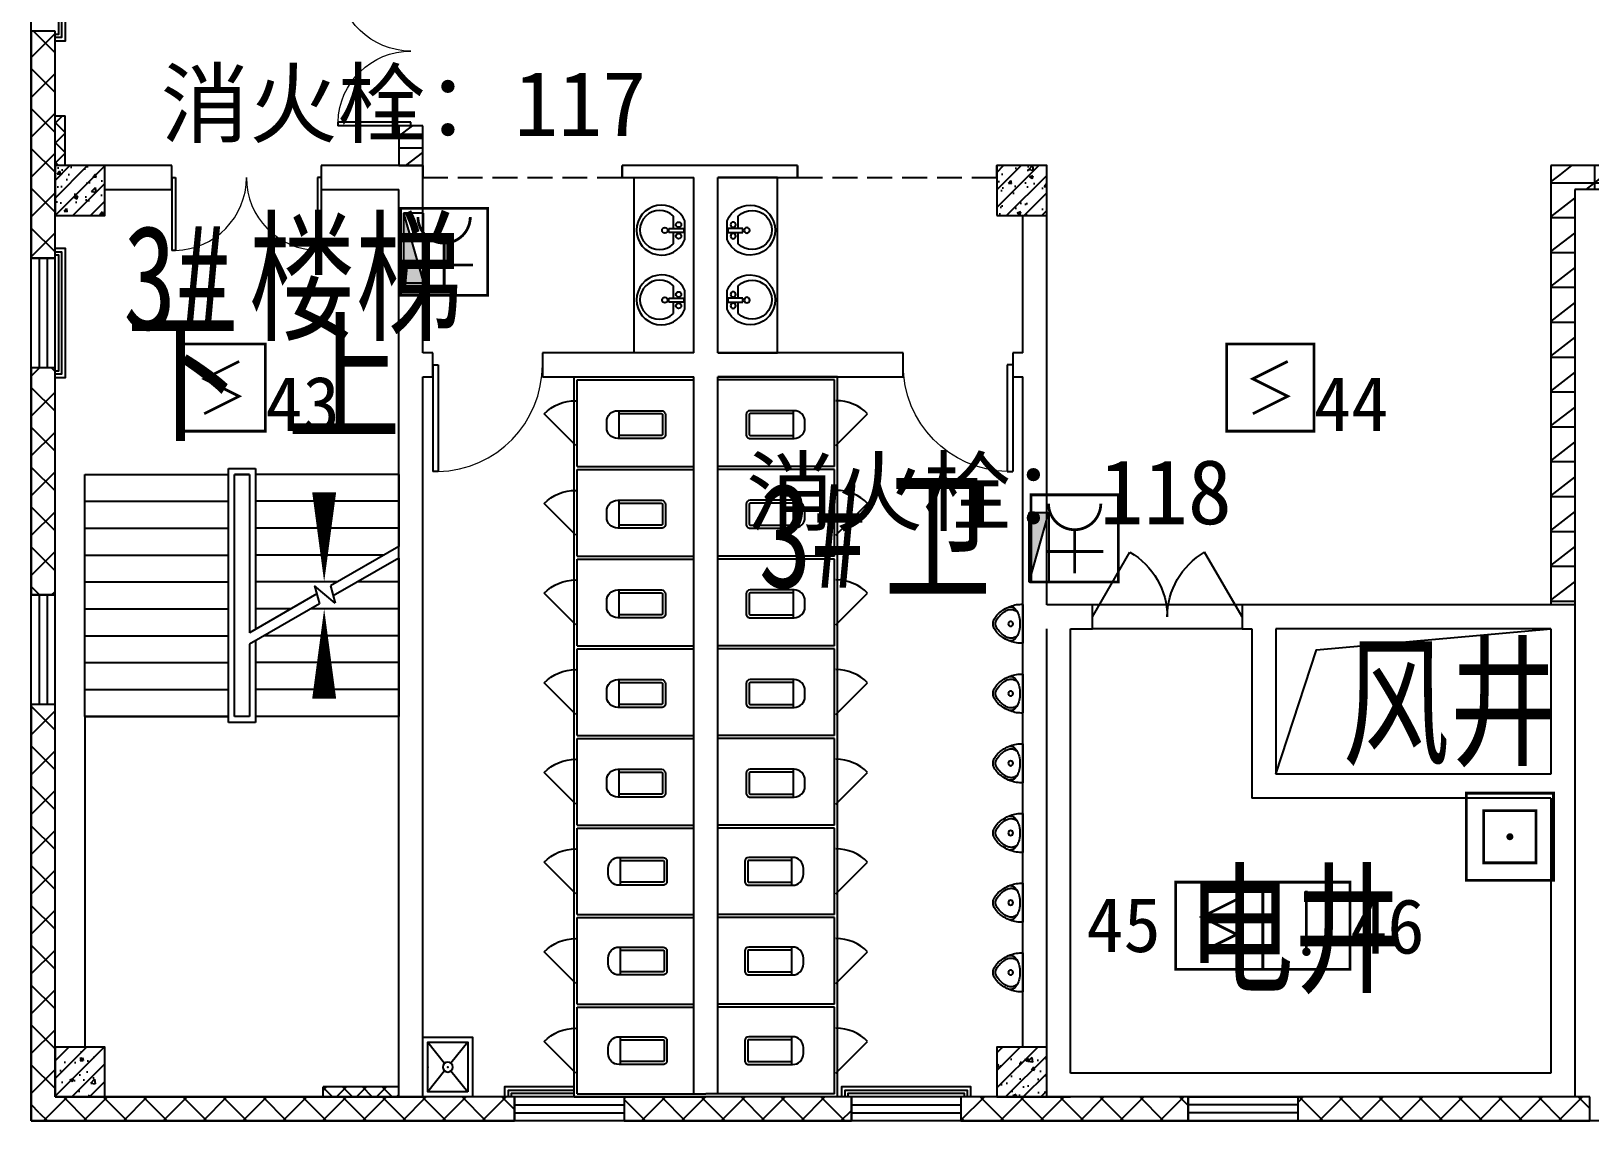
# Model space of a CAD drawing. Header units: millimetres. Extents: x -633009578 to 5705885, y -633235091 to 2571734.
# Drawn here: x 3282180 to 3297820, y 1855760 to 1866700 of the extents above; entities that cross this region are included whole.
import ezdxf

# ---------------------------------------------------------------- set-up
doc = ezdxf.new("R2010")
doc.units = ezdxf.units.MM
doc.header["$LTSCALE"] = 1000
doc.header["$MEASUREMENT"] = 0
doc.linetypes.add('DASH', pattern=[0.35, 0.25, -0.1])
doc.layers.get('0').update_dxf_attribs({"color": 9})
for name, color, linetype in [('000000000000电气', 7, 'Continuous'), ('3T_WOOD', 21, 'Continuous'), ('A-COLUM(柱)', 255, 'Continuous'), ('A-DOOR(门）', 4, 'Continuous'), ('A-F-AREA(计算)', 5, 'Continuous'), ('A-FLOR(看线)', 8, 'Continuous'), ('A-HATH(填充)', 8, 'Continuous'), ('A-LM-RAIL(栏杆)', 167, 'Continuous'), ('A-LVTY(厨卫)', 8, 'Continuous'), ('A-OTHER(其它)', 192, 'Continuous'), ('A-STAR(楼梯)', 51, 'Continuous'), ('A-TEXT(房间)', 243, 'Continuous'), ('A-WALL(墙)', 255, 'Continuous'), ('A-WINDOW（窗）', 4, 'Continuous'), ('DIM_SYMB', 3, 'Continuous'), ('EQUIP_消火栓', 7, 'Continuous'), ('PUB_TEXT', 7, 'Continuous'), ('WALL', 9, 'Continuous'), ('设备-消防', 3, 'Continuous')]:
    doc.layers.add(name, color=color, linetype=linetype)
doc.styles.add('_TCH', font='simhei.ttf', dxfattribs={"width": 0.75, "bigfont": 'hztxt.shx'})
doc.styles.add('_TCH_DIM', font='simhei.ttf', dxfattribs={"width": 0.8, "bigfont": 'hztxt.shx'})
doc.styles.add('IDQSTYLE', font='simhei.ttf', dxfattribs={"width": 0.707, "bigfont": 'hztxt.shx'})
doc.styles.add('宋体', font='simhei.ttf')
pattern_1 = [(0, (849921.4751960391, 677977.5160347573), (0, 350), []), (37.875, (850321.4751960391, 677977.5160347573), (-169.61527734408, 218.0766567528281), []), (90, (850321.4751960391, 677977.5160347573), (-450, 2.755455298081545e-14), [])]
pattern_2 = [(45, (850121.4751960391, 677977.5160347573), (-200.0002033111466, 200.0002033111467), []), (135, (850121.4751960391, 677977.5160347573), (-200.0002033111467, -200.0002033111466), [])]
pattern_3 = [(45, (850021.4751960391, 677977.5160347573), (-100.0001016555733, 100.0001016555733), []), (135, (850021.4751960391, 677977.5160347573), (-100.0001016555733, -100.0001016555733), [])]

# ---------------------------------------------------------------- blocks, each defined once
blk = doc.blocks.new('HC001224')
at = {"color": 0, "linetype": 'Continuous', "const_width": 0.2}
blk.add_lwpolyline([(-3.125, 3.125), (3.125, 3.125), (3.125, -3.125), (-3.125, -3.125)], close=True, dxfattribs=at)
blk.add_lwpolyline([(1.25, 1.875), (-1.25, 0.625), (1.25, -0.625), (-1.25, -1.875)], dxfattribs=at)
at = {"color": 0, "style": 'IDQSTYLE', "width": 0.7}
blk.add_attdef('PSFHATT', (5.125, -3.125), '', height=2.5, dxfattribs=at)
blk = doc.blocks.new('HC001552')
at = {"color": 0, "linetype": 'Continuous', "const_width": 0.2}
blk.add_lwpolyline([(-3.125, 3.125), (3.125, 3.125), (3.125, -3.125), (-3.125, -3.125)], close=True, dxfattribs=at)
blk.add_lwpolyline([(-1.875, 2.5, 0.1989123673796508), (-1.325825214724788, 1.174174785275256, 0.1989123673796632), (-1.010554351787499e-15, 0.625, 0.1989123673796561), (1.325825214724758, 1.174174785275198, 0.1989123673796527), (1.875, 2.5)], format="xyb", dxfattribs=at)
for points in [[(-1.4210854715202e-14, 0.625), (0, -2.5)], [(-2.062500000000007, -0.9375000000000071), (2.062499999999993, -0.9374999999999931)]]:
    blk.add_lwpolyline(points, dxfattribs=at)
at = {"color": 0, "style": 'IDQSTYLE', "width": 0.7}
blk.add_attdef('PSFHATT', (5.125, -3.125), '', height=2.5, dxfattribs=at)
blk = doc.blocks.new('HC001269')
at = {"color": 0, "linetype": 'Continuous', "const_width": 0.2}
for points in [[(-3.125, -3.125), (-3.125, 3.125), (3.125, 3.125), (3.125, -3.125), (-3.125, -3.125)], [(-1.875, -1.875), (-1.875, 1.875), (1.875, 1.875), (1.875, -1.875), (-1.875, -1.875)]]:
    blk.add_lwpolyline(points, dxfattribs=at)
at = {"color": 0, "linetype": 'Continuous', "const_width": 0.25}
blk.add_lwpolyline([(-0.125, 0, 1), (0.125, 0, 1)], format="xyb", close=True, dxfattribs=at)
at = {"color": 0, "style": 'IDQSTYLE', "width": 0.7}
blk.add_attdef('PSFHATT', (5.125, -3.125), '', height=2.5, dxfattribs=at)
blk = doc.blocks.new('HC001223')
at = {"color": 0, "linetype": 'Continuous', "const_width": 0.2}
blk.add_lwpolyline([(-3.125, 3.125), (3.125, 3.125), (3.125, -3.125), (-3.125, -3.125)], close=True, dxfattribs=at)
blk.add_lwpolyline([(0, 2.5), (0, -1.875)], dxfattribs=at)
at = {"color": 0, "linetype": 'Continuous', "const_width": 0.3}
blk.add_lwpolyline([(-0.15, -1.875, 1), (0.15, -1.875, 1)], format="xyb", close=True, dxfattribs=at)
at = {"color": 0, "style": 'IDQSTYLE', "width": 0.7}
blk.add_attdef('PSFHATT', (5.125, -3.125), '', height=2.5, dxfattribs=at)
blk = doc.blocks.new('$TwtSys$00000434')
for p, q in [((-0.5, 0.5), (-0.5, -0.5)), ((-0.5, -0.5), (0.5, 0.5)), ((0.5, 0.5), (-0.5, 0.5)), ((0.5, -0.5), (0.5, 0.5)), ((-0.5, -0.5), (0.5, -0.5))]:
    blk.add_line(p, q)
blk.add_solid([(0.5, -0.5), (0.5, 0.5), (-0.5, -0.5)])
blk = doc.blocks.new('G$CD148DACB')
at = {"layer": 'EQUIP_消火栓', "xscale": 700, "zscale": 700}
for p, yscale, rotation in [((-129703.1734291166, 8021.830479818862), 200, 269.9999949910436), ((-123427.3084858381, 5016.774766296614), -200, 90.00000665468812)]:
    blk.add_blockref('$TwtSys$00000434', p, dxfattribs=dict(at, yscale=yscale, rotation=rotation))
blk = doc.blocks.new('_LV6')
for p, q in [((99.78343880523971, -300), (-99.78343880523971, -300)), ((-139.7834388052397, -340), (-139.7834388052361, -779.6564289797607)), ((-109.7834388052433, -340), (-109.7834388052397, -769.6564289797607)), ((99.78343880524335, -330), (-99.78343880524335, -330)), ((109.7834388052433, -769.6564289797607), (109.7834388052433, -340)), ((139.7834388052433, -779.6564289797607), (139.7834388052397, -340)), ((139.7834388052433, -769.6564289797607), (-139.7834388052397, -769.6564289797607)), ((-29.78343880523607, -889.6564289797607), (29.78343880524335, -889.6564289797607))]:
    blk.add_line(p, q)
for centre, radius, start, end in [((-99.78343880523971, -340), 40, 90, 180.0000000000002), ((99.78343880523971, -340), 40, 2.398081733190338e-13, 90), ((-99.78343880524335, -340), 10, 90, 180.0000000000002), ((99.78343880524335, -340), 10, 0, 90), ((-29.78343880523607, -779.6564289797607), 110, 180, 270), ((29.78343880524335, -779.6564289797607), 110, 270, 0)]:
    blk.add_arc(centre, radius, start, end)
blk = doc.blocks.new('$plan$00000387')
for points in [[(-195.1053413768082, -0.0007896247711869364), (195.1053413768082, 0.0007896247707321891, -0.056281), (192.2349483853259, -62.07158893748328, -0.051243), (175.2703486377404, -125.5748806645047, -0.047086), (143.6831082538288, -189.724628874892, -0.038643), (109.2489721777902, -237.0609902997553, -0.050944), (77.11679163034205, -267.7759659795192, -0.073316), (36.52038586093977, -290.7338367186967, -0.092337), (0.001018339326947171, -297.5362265440604, -0.092337), (-36.51803354920821, -290.7341323159712, -0.073316), (-77.11462417741222, -267.776590178973, -0.050944), (-109.2474259731857, -237.0618745823472, -0.038643), (-143.6819452275654, -189.7257908973352, -0.047086), (-175.269704824098, -125.5762993672297, -0.051243), (-192.2348186147988, -62.07314493917374, -0.056281)], [(0.0004063761161887669, -146.3291454144546, 0.999985), (0.0002089799604618747, -97.55313528460101, 0.999985)]]:
    blk.add_lwpolyline(points, format="xyb", close=True)
for points in [[(-169.3906686580854, -140.1226315288268, -0.078162), (-170.9980199055512, -114.6377667698976, -0.158684), (-159.1263041735847, -87.15485956814655, -0.087457), (-117.404978437914, -53.84085994681891, -0.073385), (-70.49119853318143, -36.56470876068397, -0.051629), (0.0003042701246158686, -29.26612660759247), (0.0003042701246158686, -29.26612660759247, -0.051629), (70.49149449189827, -36.56413818386, -0.073385), (117.4050415866323, -53.83990962471171, -0.087457), (159.1270096202247, -87.15357250312127, -0.158684), (170.9989478331345, -114.6363836417117, -0.078162), (169.3918028553499, -140.1212604160505)], [(117.0630501052547, -53.65384373908455, -0.099174), (138.5356947175851, -84.86577428893679, -0.110283), (144.8304822659725, -118.461657304113, -0.092873), (136.0170142026468, -157.9354627454745, -0.05733), (119.0399966660161, -187.626263302564, -0.037877), (85.37168024390257, -226.8225566132141, -0.072182), (35.33205354717484, -264.1794573646985, -0.124936), (0.001291311165005027, -273.1480356215775), (0.001291311165005027, -273.1480356215775, -0.124936), (-35.32991617790412, -264.1797433356796, -0.072182), (-85.36984427394054, -226.8232476352587, -0.037877), (-119.0384779452529, -187.6272268447183, -0.05733), (-136.0157358103124, -157.9365637070459, -0.092873), (-144.8298950764129, -118.4628296054302, -0.110283), (-138.5353804395845, -84.8668946738876, -0.099174), (-117.0629874684723, -53.65479130090807)]]:
    blk.add_lwpolyline(points, format="xyb")
blk = doc.blocks.new('$lvtry$00000191')
at = {"color": 0}
for p, q in [((-250, -50, 1e-08), (-39.04344047215272, -218.7652476222793, 1e-08)), ((39.04344047215272, -218.7652476222793, 1e-08), (250, -50, 1e-08)), ((-250, -450, 1e-08), (-39.04344047215272, -281.2347523777207, 1e-08)), ((39.04344047215272, -281.2347523777244, 1e-08), (250, -450, 1e-08))]:
    blk.add_line(p, q, dxfattribs=at)
at = {"color": 0, "elevation": 1e-08}
for points in [[(300, -500), (300, 0), (-300, 0), (-300, -500)], [(250, -450), (250, -50), (-250, -50), (-250, -450)]]:
    blk.add_lwpolyline(points, close=True, dxfattribs=at)
at = {"color": 0}
blk.add_circle((0, -250, 1e-08), 50, dxfattribs=at)
for p in [(0, -50, 1e-08), (0, -250, 1e-08)]:
    blk.add_point(p, dxfattribs=at)
blk = doc.blocks.new('$plan$00001628')
for p, q in [((-20.3236661099927, -1.818989403545856e-12), (20.3236661099927, 0)), ((20.3236661099927, 0), (20.3236661099927, -150.0481350782702)), ((-23.39245275389476, -103.9428290335418), (-143.6423603250569, -103.9428290335418)), ((-20.3236661099927, -150.0481350782702), (-20.3236661099927, -1.818989403545856e-12)), ((20.3236661099927, -150.0481350782702), (-20.3236661099927, -150.0481350782702)), ((136.0209855338053, -103.9428290335418), (23.52693074955823, -103.9428290335418))]:
    blk.add_line(p, q)
blk.add_lwpolyline([(-96.62842091566199, 9.318928566552131, 5.110403953654916), (92.21216199610717, 9.318928566550312)], format="xyb", close=True)
for centre, radius in [((-57.16031093435413, -51.98476159802703), 26.67481176936781), ((57.16031093435413, -51.98476159802703), 26.67481176936781), ((0, -190.1098522697775), 27.77136210564822)]:
    blk.add_circle(centre, radius)
blk.add_arc((-3.810687395625791, -242.5466148261803), 196.885515440561, 135.2526700260475, 44.74732997395247)
blk = doc.blocks.new('$DorLib2D$00000002')
for p, q in [((-0.5, -5.684341886080802e-17), (-0.5000000000000007, 0.4875)), ((-0.4750000000000007, 0.4875), (-0.5000000000000007, 0.4875)), ((-0.475, -2.842170943040401e-17), (-0.4750000000000007, 0.4875)), ((0.475, -2.842170943040401e-17), (0.4750000000000007, 0.4875)), ((0.4750000000000007, 0.4875), (0.5000000000000007, 0.4875)), ((0.5, -5.684341886080802e-17), (0.5000000000000007, 0.4875)), ((-0.5, -5.684341886080802e-17), (-0.475, -2.842170943040401e-17)), ((0.5, -5.684341886080802e-17), (0.475, -2.842170943040401e-17))]:
    blk.add_line(p, q)
at = {"lineweight": 13}
for centre, start, end in [((-0.4875, -4.263256414560601e-17), 0, 88.53071641864632), ((0.4875, -4.263256414560601e-17), 91.4692835813537, 180)]:
    blk.add_arc(centre, 0.4875, start, end, dxfattribs=at)
blk = doc.blocks.new('$TCHSYS$WIN2D')
for p, q in [((-0.5, 0.5), (0.5, 0.5)), ((-0.5, 0.5), (-0.4999999999999999, -0.5)), ((0.5, 0.5), (0.4999999999999998, -0.5)), ((0.5, 0.1666666666666666), (-0.5, 0.1666666666666666)), ((0.5, -0.1666666666666667), (-0.5, -0.1666666666666667)), ((-0.4999999999999999, -0.5), (0.5, -0.5))]:
    blk.add_line(p, q)
blk = doc.blocks.new('$DorLib2D$00000114')
at = {"color": 0}
blk.add_line((0.4999999999999964, 3.552713678800501e-15), (-0.2071067811864751, 0.7071067811864857), dxfattribs=at)
blk.add_arc((0.5000000000013856, -1.154631945610163e-12), 1.000000000001696, 135, 180, dxfattribs=at)
blk = doc.blocks.new('$DorLib2D$00000001')
for p, q in [((0.45, 0.9750000000000001), (0.5000000000000002, 0.9750000000000001)), ((0.45, 0), (0.45, 0.9750000000000001)), ((0.5, 0), (0.5, 0.9750000000000001)), ((0.5, 0), (0.45, 0))]:
    blk.add_line(p, q)
at = {"lineweight": 13}
blk.add_arc((0.475, 0), 0.975, 91.4692835813538, 180, dxfattribs=at)
blk = doc.blocks.new('$DorLib2D$00000231')
at = {"color": 0}
for p, q in [((-0.4999999999999947, 7.105427357601002e-15), (-0.2500000000000284, 0.4330127018921708)), ((0.5000000000000053, 7.105427357601002e-15), (0.250000000000032, 0.4330127018921708))]:
    blk.add_line(p, q, dxfattribs=at)
for centre, radius, start, end in [((-0.4999999999996803, 3.055333763768431e-13), 0.499999999999681, 0, 59.99999999996344), ((0.5000000000000426, -2.486899575160351e-14), 0.4999999999999835, 120.0000000000366, 180)]:
    blk.add_arc(centre, radius, start, end, dxfattribs=at)
blk = doc.blocks.new('_FZH')
h = blk.add_hatch()
h.set_pattern_fill('钢筋混凝土', color=256, scale=0.1, style=0)
h.set_pattern_definition([(45, (0, 0), (-0.1767766952966369, 0.1767766952966369), []), (50, (0, 0), (0.7172601826007535, -0.06275213498259512), [0.07500000000000001, -0.8250000000000001]), (355, (0, 0), (-0.138751333613, 0.7521921337000119), [0.06, -0.66]), (100.4514, (0.05977168000000001, -0.00522934), (0.5785093817140216, 0.6894395420609536), [0.06374019, -0.701142112]), (46.1842, (0, 0.2), (1.067241048625645, -0.1655190143290181), [0.1125, -1.2375]), (96.6356, (0.088936745, 0.186206693), (0.9346627055487033, 0.9741178709004418), [0.095610288, -1.051713]), (351.1842, (0, 0.2), (0.9346619451336272, 0.9741186009253247), [0.09000000000000001, -0.9900000000000001]), (21, (0.1, 0.15), (0.5969070521184617, -0.4026188906653388), [0.07500000000000001, -0.8250000000000001]), (326, (0.1, 0.15), (0.2433153319215824, 0.7251500450468529), [0.06, -0.66]), (71.4514, (0.149742233, 0.116448394), (0.84022262858149, 0.3225304967099524), [0.06374019, -0.701142112]), (37.50000000000001, (0, 0), (0.01215985531729062, 0.3328938538313115), [0, -0.652, 0, -0.67, 0, -0.6625000000000001]), (7.499999999999999, (0, 0), (0.2630695374421486, 0.3944117118823603), [0, -0.382, 0, -0.637, 0, -0.2525]), (-32.5, (-0.223, 0), (0.533822436172409, -0.02255487173437976), [0, -0.25, 0, -0.78, 0, -1.035]), (-42.5, (-0.323, 0), (0.5831861693423862, 0.1001049823323177), [0, -0.325, 0, -0.518, 0, -0.735])])
h.paths.add_polyline_path([(-0.5, -0.5), (0.5, -0.5), (0.5, 0.5), (-0.5, 0.5)])
blk.add_lwpolyline([(-0.5, -0.5), (0.5, -0.5), (0.5, 0.5), (-0.5, 0.5)], close=True)

msp = doc.modelspace()

# ---------------------------------------------------------------- hatches: boundary and pattern name
at = {"layer": 'A-HATH(填充)'}
h = msp.add_hatch(dxfattribs=at)
h.set_pattern_fill('多孔材料', color=256, scale=100, style=0)
h.set_pattern_definition(pattern_2)
h.paths.add_polyline_path([(3282179.994031742, 1866699.596923633), (3282179.994031742, 1864419.59692465), (3282419.994031747, 1864419.59692465), (3282419.994031747, 1866699.596923633)])
h = msp.add_hatch(dxfattribs=at)
h.set_pattern_fill('多孔材料', color=256, scale=50, style=0)
h.set_pattern_definition(pattern_3)
h.paths.add_polyline_path([(3282519.994031747, 1865349.59692243), (3282519.994031749, 1865849.596922424), (3282419.994031749, 1865849.596922425), (3282419.994031747, 1865349.59692243)])
h = msp.add_hatch(dxfattribs=at)
h.set_pattern_fill('空心砖', color=256, scale=100, style=0)
h.set_pattern_definition(pattern_1)
h.paths.add_polyline_path([(3286109.994031765, 1865349.596923823), (3286109.994031651, 1865749.596922107), (3285869.994031888, 1865749.596922107), (3285869.994031765, 1865349.596923823)])
h = msp.add_hatch(dxfattribs=at)
h.set_pattern_fill('空心砖', color=256, scale=100, style=0)
h.set_pattern_definition(pattern_1)
h.paths.add_polyline_path([(3301569.994031765, 1865109.596922392), (3301569.994031765, 1865349.596922394), (3297429.994032404, 1865349.596922433), (3297669.994032389, 1865109.596922396)])
h = msp.add_hatch(dxfattribs=at)
h.set_pattern_fill('空心砖', color=256, scale=100, style=0)
h.set_pattern_definition(pattern_1)
h.paths.add_polyline_path([(3297669.994032389, 1865109.596922396), (3297429.994032404, 1865349.596922433), (3297429.994032429, 1860939.596922133), (3297669.994032429, 1860939.596922133)])
h = msp.add_hatch(dxfattribs=at)
h.set_pattern_fill('多孔材料', color=256, scale=100, style=0)
h.set_pattern_definition(pattern_2)
h.paths.add_polyline_path([(3282179.994031742, 1863319.59692465), (3282179.994031741, 1861039.596924141), (3282419.994031747, 1861039.596924141), (3282419.994031747, 1863319.59692465)])
h = msp.add_hatch(dxfattribs=at)
h.set_pattern_fill('多孔材料', color=256, scale=100, style=0)
h.set_pattern_definition(pattern_2)
h.paths.add_polyline_path([(3282419.994031751, 1855999.596922429), (3282419.994031747, 1859939.596924141), (3282179.994031741, 1859939.596924141), (3282179.994031744, 1855759.596922407)])
h = msp.add_hatch(dxfattribs=at)
h.set_pattern_fill('多孔材料', color=256, scale=50, style=0)
h.set_pattern_definition(pattern_3)
h.paths.add_polyline_path([(3285869.994031634, 1856099.596922402), (3285109.994031553, 1856099.596922402), (3285109.994031553, 1855999.596922402), (3285869.994031634, 1855999.596922402)])
h = msp.add_hatch(dxfattribs=at)
h.set_pattern_fill('多孔材料', color=256, scale=100, style=0)
h.set_pattern_definition(pattern_2)
h.paths.add_polyline_path([(3282179.994031744, 1855759.596922407), (3287029.994032506, 1855759.596922414), (3287029.994032506, 1855999.596922435), (3282419.994031751, 1855999.596922429)])
h = msp.add_hatch(dxfattribs=at)
h.set_pattern_fill('多孔材料', color=256, scale=100, style=0)
h.set_pattern_definition(pattern_2)
h.paths.add_polyline_path([(3288129.994032506, 1855759.596922415), (3290409.994031996, 1855759.596922416), (3290409.994031996, 1855999.596922434), (3288129.994032506, 1855999.596922435)])
h = msp.add_hatch(dxfattribs=at)
h.set_pattern_fill('多孔材料', color=256, scale=100, style=0)
h.set_pattern_definition(pattern_2)
h.paths.add_polyline_path([(3291509.994031488, 1855759.596922417), (3293789.994030979, 1855759.596922419), (3293789.994030979, 1855999.596922434), (3291509.994031488, 1855999.596922434)])
h = msp.add_hatch(dxfattribs=at)
h.set_pattern_fill('多孔材料', color=256, scale=100, style=0)
h.set_pattern_definition(pattern_2)
h.paths.add_polyline_path([(3294889.994030979, 1855759.596922419), (3297820.033320327, 1855759.596922422), (3297820.033320327, 1855999.596922433), (3294889.994030979, 1855999.596922433)])

# ---------------------------------------------------------------- linework, layer by layer
at = {"layer": 'A-DOOR(门）'}
for p, q in [((3294329.994028427, 1860939.596922102), (3292829.994028427, 1860939.596922102)), ((3294329.994028427, 1860699.596922102), (3292829.994028427, 1860699.596922102))]:
    msp.add_line(p, q, dxfattribs=at)
at = {"layer": 'A-F-AREA(计算)'}
msp.add_lwpolyline([(3282179.971570265, 1991839.59697076), (3416459.971570265, 1991839.59697076), (3416459.971570265, 1855759.59697076), (3282179.971570265, 1855759.59697076)], close=True, dxfattribs=at)
at = {"layer": 'A-FLOR(看线)'}
for points in [[(3282419.994031749, 1867899.596928556), (3282519.994031749, 1867899.596928556), (3282519.994031749, 1866599.596928518), (3282419.994031767, 1866599.596928518)], [(3282419.994031749, 1864519.596929319), (3282519.994031749, 1864519.596929319), (3282519.994031749, 1863219.596929281), (3282419.994031767, 1863219.596929281)], [(3287629.994032301, 1856099.596922433), (3286929.994036932, 1856099.596922433), (3286929.994036932, 1855999.596922451)], [(3291609.994036231, 1855999.596922433), (3291609.994036231, 1856099.596922433), (3290309.994036193, 1856099.596922433), (3290309.994036193, 1855999.596922451)]]:
    msp.add_lwpolyline(points, dxfattribs=at)
at = {"layer": 'A-LM-RAIL(栏杆)'}
for points in [[(3282419.994031749, 1867864.596928556), (3282484.994031749, 1867864.596928556), (3282484.994031749, 1866634.596928518), (3282419.994031767, 1866634.596928518)], [(3282419.994031749, 1867834.596928556), (3282454.994031749, 1867834.596928556), (3282454.994031749, 1866664.596928518), (3282419.994031767, 1866664.596928518)], [(3282419.994031749, 1864484.596929319), (3282484.994031749, 1864484.596929319), (3282484.994031749, 1863254.596929281), (3282419.994031767, 1863254.596929281)], [(3282419.994031749, 1864454.596929319), (3282454.994031749, 1864454.596929319), (3282454.994031749, 1863284.596929281), (3282419.994031767, 1863284.596929281)], [(3287629.994032301, 1856064.596922433), (3286964.994036932, 1856064.596922433), (3286964.994036932, 1855999.596922451)], [(3287629.994032301, 1856034.596922433), (3286994.994036932, 1856034.596922433), (3286994.994036932, 1855999.596922451)], [(3291574.994036231, 1855999.596922433), (3291574.994036231, 1856064.596922433), (3290344.994036193, 1856064.596922433), (3290344.994036193, 1855999.596922451)], [(3291544.994036231, 1855999.596922433), (3291544.994036231, 1856034.596922433), (3290374.994036193, 1856034.596922433), (3290374.994036193, 1855999.596922451)]]:
    msp.add_lwpolyline(points, dxfattribs=at)
at = {"layer": 'A-LVTY(厨卫)'}
for p, q in [((3287629.99403231, 1862314.596922413), (3287629.994032325, 1863229.596922385)), ((3287629.994032325, 1863229.596922385), (3288829.994032251, 1863229.59692238)), ((3290269.994032279, 1863229.596922677), (3289069.9940333, 1863229.596922673)), ((3290269.99403249, 1862314.596922413), (3290269.994032279, 1863229.596922677)), ((3287659.994032321, 1862329.59692207), (3287659.994032325, 1863199.596922386)), ((3287659.994032325, 1863199.596922386), (3288829.994032251, 1863199.596922382)), ((3290239.99403228, 1863199.596922305), (3289069.9940333, 1863199.596922301)), ((3290239.994032282, 1862329.596921988), (3290239.99403228, 1863199.596922305)), ((3287629.994032312, 1861414.596922094), (3287629.994032316, 1862314.596922094)), ((3287659.994032321, 1862329.59692207), (3288829.994032251, 1862329.596922066)), ((3287659.994032318, 1861429.59692213), (3287659.994032321, 1862299.596922072)), ((3287659.994032321, 1862299.596922072), (3288829.994032251, 1862299.596922068)), ((3290239.994032282, 1862329.596921988), (3289069.994032708, 1862329.596921983)), ((3290239.994032825, 1862299.596922364), (3289069.994032708, 1862299.59692236)), ((3290239.994032829, 1861429.596922047), (3290239.994032825, 1862299.596922364)), ((3290269.994032492, 1861414.596922094), (3290269.994032488, 1862314.596922094)), ((3287629.994032322, 1860514.596922153), (3287629.994032326, 1861414.596922153)), ((3287659.994032318, 1861429.59692213), (3288829.994032149, 1861429.596922125)), ((3287659.994032314, 1860529.596922189), (3287659.994032318, 1861399.596922132)), ((3287659.994032318, 1861399.596922132), (3288829.994032149, 1861399.596922128)), ((3290239.994032829, 1861429.596922047), (3289069.994032708, 1861429.596922043)), ((3290239.994032286, 1861399.596922049), (3289069.994032708, 1861399.596922045)), ((3290239.99403229, 1860529.596922106), (3290239.994032286, 1861399.596922049)), ((3290269.994032502, 1860514.596922153), (3290269.994032498, 1861414.596922153)), ((3287629.99403232, 1859614.596922213), (3287629.994032323, 1860514.596922213)), ((3287659.994032314, 1860529.596922189), (3288829.994032149, 1860529.596922185)), ((3287659.99403231, 1859629.596921875), (3287659.994032314, 1860499.596922191)), ((3287659.994032314, 1860499.596922191), (3288829.994032149, 1860499.596922187)), ((3290239.99403229, 1860529.596922106), (3289069.994032845, 1860529.596922102)), ((3290239.994032833, 1860499.596922482), (3289069.994032845, 1860499.596922478)), ((3290239.994032837, 1859629.596922539), (3290239.994032833, 1860499.596922482)), ((3290269.994032499, 1859614.596922213), (3290269.994032496, 1860514.596922213)), ((3287629.99403232, 1858714.596922213), (3287629.994032323, 1859614.596922213)), ((3287659.99403231, 1859629.596921875), (3288829.994032302, 1859629.596921871)), ((3290239.994032837, 1859629.596922539), (3289069.994032845, 1859629.596922535)), ((3290269.994032499, 1858714.596922213), (3290269.994032496, 1859614.596922213)), ((3287659.994032307, 1858729.596922306), (3287659.99403231, 1859599.596922251)), ((3287659.99403231, 1859599.596922251), (3288829.994032302, 1859599.596922247)), ((3290239.994032294, 1859599.596922167), (3289069.994032845, 1859599.596922163)), ((3290239.994032297, 1858729.596922221), (3290239.994032294, 1859599.596922167)), ((3287629.99403232, 1857814.596922213), (3287629.994032323, 1858714.596922213)), ((3287659.994032307, 1858729.596922306), (3288829.994032302, 1858729.596922301)), ((3287659.994032303, 1857829.596922368), (3287659.994032307, 1858699.596922308)), ((3287659.994032307, 1858699.596922308), (3288829.994032302, 1858699.596922304)), ((3290239.994032297, 1858729.596922221), (3289069.994032302, 1858729.596922217)), ((3290239.994032297, 1858699.596922223), (3289069.994032302, 1858699.596922219)), ((3290239.994032301, 1857829.596922282), (3290239.994032297, 1858699.596922223)), ((3290269.994032499, 1857814.596922213), (3290269.994032496, 1858714.596922213)), ((3287629.994032316, 1856914.596922213), (3287629.99403232, 1857814.596922213)), ((3287659.994032303, 1857829.596922368), (3288829.994032302, 1857829.596922364)), ((3287659.994032299, 1856929.596922432), (3287659.994032303, 1857799.59692237)), ((3287659.994032303, 1857799.59692237), (3288829.994032302, 1857799.596922366)), ((3290239.994032301, 1857829.596922282), (3289069.994032302, 1857829.596922278)), ((3290239.994032844, 1857799.596922284), (3289069.994032302, 1857799.59692228)), ((3290239.994032848, 1856929.596921972), (3290239.994032844, 1857799.596922284)), ((3290269.994032503, 1856914.596922213), (3290269.994032499, 1857814.596922213)), ((3287629.994032295, 1855999.596922125), (3287629.99403232, 1856914.596922213)), ((3287659.994032299, 1856929.596922432), (3288829.994032302, 1856929.596922428)), ((3287659.994032295, 1856029.596922497), (3287659.994032299, 1856899.596922434)), ((3287659.994032299, 1856899.596922434), (3288829.994032302, 1856899.59692243)), ((3290239.994032848, 1856929.596921972), (3289069.994032302, 1856929.596921968)), ((3290239.994032305, 1856899.596921974), (3289069.994032302, 1856899.59692197)), ((3290239.994032308, 1856029.596921948), (3290239.994032305, 1856899.596921974)), ((3290269.994032308, 1855999.596922325), (3290269.994032504, 1856914.596922213)), ((3287659.994032295, 1856029.596922497), (3288949.99403241, 1856029.596922208)), ((3290239.994032308, 1856029.596921948), (3288949.99403241, 1856029.596922208)), ((3287629.994032295, 1855999.596922125), (3288949.99403241, 1855999.596922208)), ((3290269.994032308, 1855999.596922325), (3288949.99403241, 1855999.596922208))]:
    msp.add_line(p, q, dxfattribs=at)
for points in [[(3288829.994032292, 1863469.596922537), (3288229.994032276, 1863469.596922537), (3288229.994032376, 1865229.596922425), (3288829.994032391, 1865229.596922425)], [(3289069.994032527, 1863469.596922537), (3289669.994032543, 1863469.596922537), (3289669.994032444, 1865229.596922425), (3289069.994032429, 1865229.596922425)]]:
    msp.add_lwpolyline(points, dxfattribs=at)
at = {"layer": 'A-OTHER(其它)'}
msp.add_lwpolyline([(3294669.994032494, 1859239.596922089), (3295076.868837573, 1860488.814120962), (3297429.994032494, 1860699.596922128)], dxfattribs=at)
at = {"layer": 'A-STAR(楼梯)'}
for p, q in [((3284159.994031734, 1862309.596924359), (3284429.994031734, 1862309.596924359)), ((3284159.994031734, 1859759.596922034), (3284159.994031734, 1862309.596924359)), ((3284429.994031734, 1862309.596924359), (3284429.994031718, 1860693.960263717)), ((3282719.994031773, 1859819.596922479), (3282719.994031773, 1862249.596922479)), ((3282719.994031773, 1862249.596922479), (3284159.994031773, 1862249.596922453)), ((3284219.994031773, 1859819.596922479), (3284219.994031773, 1862249.596922479)), ((3284219.994031734, 1862249.596922034), (3284369.994031929, 1862249.596922034)), ((3284219.994031734, 1859819.596922034), (3284219.994031734, 1862249.596922034)), ((3284369.994031773, 1862249.596922479), (3284219.994031773, 1862249.596922479)), ((3284369.994031773, 1862249.596922479), (3284369.994031639, 1860659.319247505)), ((3284369.994031929, 1862249.596922034), (3284369.99403184, 1860659.319247621)), ((3285869.994031773, 1862249.596922479), (3284429.994031718, 1862249.596922453)), ((3285869.994031773, 1862249.596922479), (3285869.994031639, 1861525.344651238)), ((3282719.994031773, 1861979.596922479), (3284159.994031773, 1861979.596922453)), ((3285869.994031773, 1861979.596922479), (3284429.994031718, 1861979.596922453)), ((3282719.994031773, 1861709.596922479), (3284159.994031773, 1861709.596922453)), ((3285869.994031773, 1861709.596922479), (3284429.994031718, 1861709.596922778)), ((3285869.994031639, 1861525.344651309), (3285184.398098236, 1861129.515654843)), ((3282719.994031773, 1861439.596922479), (3284159.994031773, 1861439.596922453)), ((3285721.474608564, 1861439.596922398), (3284429.994031718, 1861439.596922453)), ((3285869.994031639, 1861409.874597598), (3285211.193017526, 1861029.515654669)), ((3285869.994031639, 1861409.874597823), (3285869.994031773, 1859819.596922479)), ((3282719.994031773, 1861169.596922479), (3284159.994031773, 1861169.596922453)), ((3285253.820890239, 1861169.596922399), (3284429.994031718, 1861169.596922453)), ((3285869.994031773, 1861169.596922479), (3285453.820889982, 1861169.596922403)), ((3285046.077730879, 1861049.656353523), (3284369.994031639, 1860659.319247611)), ((3285230.579557751, 1860957.164103572), (3285024.534616313, 1861130.056337939)), ((3285024.534616313, 1861130.056337939), (3285072.872650174, 1860949.656353327)), ((3285184.398098236, 1861129.515654843), (3285230.579557751, 1860957.164103572)), ((3282719.994031773, 1860899.596922479), (3284159.994031773, 1860899.596922778)), ((3285072.872650174, 1860949.656353327), (3284369.994031639, 1860543.849193623)), ((3284786.167172311, 1860899.596922401), (3284429.994031718, 1860899.596922453)), ((3285869.994031773, 1860899.596922479), (3284986.16717271, 1860899.596922404)), ((3282719.994031773, 1860629.596922479), (3284159.994031773, 1860629.596922453)), ((3284369.994031639, 1860543.849193464), (3284369.994031773, 1859819.596922479)), ((3284369.99403184, 1860543.849193581), (3284369.994031929, 1859819.596922034)), ((3284429.994031718, 1860578.490209669), (3284429.994031734, 1859759.596922034)), ((3285869.994031773, 1860629.596922479), (3284518.513455356, 1860629.596922745)), ((3282719.994031773, 1860359.596922479), (3284159.994031773, 1860359.596922453)), ((3285869.994031773, 1860359.596922479), (3284429.994031718, 1860359.596922778)), ((3282719.994031773, 1860089.596922479), (3284159.994031773, 1860089.596922453)), ((3285869.994031773, 1860089.596922479), (3284429.994031718, 1860089.596922453)), ((3282719.994031773, 1859819.596922479), (3284159.994031773, 1859819.596922453)), ((3282719.994031773, 1859819.596922479), (3282719.994031807, 1856499.596921476)), ((3284159.994031773, 1859819.596922684), (3282719.994031773, 1859819.596922479)), ((3284369.994031929, 1859819.596922034), (3284219.994031734, 1859819.596922034)), ((3284369.99403184, 1859819.596922499), (3284219.994031522, 1859819.596922649)), ((3285869.994031773, 1859819.596922479), (3284429.994031718, 1859819.596922453)), ((3285869.994031773, 1859819.596922479), (3284429.994031718, 1859819.596922499)), ((3285869.994031773, 1855999.596922479), (3285869.994031773, 1859819.596922479)), ((3284429.994031734, 1859759.596922034), (3284159.994031734, 1859759.596922034)), ((3282919.994031, 1855999.596922499), (3285869.994031773, 1855999.596922479))]:
    msp.add_line(p, q, dxfattribs=at)
at = {"layer": 'A-WALL(墙)'}
for p, q in [((3282419.994031747, 1865349.59692243), (3282419.994031749, 1865849.596922425)), ((3282419.994031749, 1865849.596922425), (3282519.994031749, 1865849.596922424)), ((3282519.994031747, 1865349.59692243), (3282519.994031749, 1865849.596922424)), ((3286109.994031651, 1865749.596922107), (3285869.994031888, 1865749.596922107)), ((3285869.994031888, 1865749.596922107), (3285869.994031765, 1865349.596923823)), ((3286109.994031765, 1865349.596923823), (3286109.994031651, 1865749.596922107)), ((3283589.994031488, 1865349.59692237), (3282919.994031977, 1865349.596922442)), ((3283589.994031488, 1865109.596922472), (3283589.994031488, 1865349.59692237)), ((3285989.994031765, 1865349.596922424), (3285089.994031488, 1865349.59692237)), ((3285089.994031488, 1865349.59692237), (3285089.994031488, 1865109.596922447)), ((3285869.994031765, 1865349.596923823), (3286109.994031765, 1865349.596923823)), ((3286109.994030471, 1865349.59692243), (3285989.994031765, 1865349.596922424)), ((3286109.994031642, 1865229.596922456), (3286109.994030471, 1865349.59692243)), ((3288949.99403241, 1865349.596922424), (3288109.994030471, 1865349.59692243)), ((3288109.994030471, 1865349.59692243), (3288109.994030471, 1865229.596922443)), ((3289869.994032506, 1865349.596922469), (3288949.99403241, 1865349.596922424)), ((3289869.994032505, 1865229.596922521), (3289869.994032506, 1865349.596922469)), ((3301569.994031977, 1865349.596922378), (3297429.994032404, 1865349.596922433)), ((3297429.994032404, 1865349.596922433), (3297429.994032429, 1860939.596922133)), ((3282919.994031977, 1865109.596922531), (3283589.994031488, 1865109.596922472)), ((3285089.994031488, 1865109.596922447), (3285869.99403167, 1865109.59692237)), ((3285869.994031765, 1863349.59692221), (3285869.99403167, 1865109.59692237)), ((3286109.994031642, 1863469.596922175), (3286109.994031642, 1865229.596922456)), ((3288109.994030471, 1865229.596922443), (3288829.99403252, 1865229.596922456)), ((3288829.99403252, 1863469.596922175), (3288829.99403252, 1865229.596922456)), ((3289069.994032511, 1865229.596922443), (3289869.994032505, 1865229.596922521)), ((3289069.994032511, 1863469.596922203), (3289069.994032511, 1865229.596922443)), ((3301569.994031977, 1865109.596922444), (3297669.994032389, 1865109.596922396)), ((3297669.994032389, 1865109.596922396), (3297669.994032429, 1860939.596922133)), ((3292129.994031787, 1863469.596922203), (3292129.994031678, 1864849.596922453)), ((3292369.994031765, 1863349.596922211), (3292369.99403176, 1864849.596922453)), ((3286209.994032506, 1863469.596922113), (3286109.994031642, 1863469.596922175)), ((3286209.994032506, 1863229.596922365), (3286209.994032506, 1863469.596922113)), ((3288829.99403252, 1863469.596922175), (3287309.994031997, 1863469.596922113)), ((3287309.994031997, 1863469.596922113), (3287309.994031996, 1863229.596922365)), ((3290929.994031488, 1863469.596922207), (3289069.994032511, 1863469.596922203)), ((3290929.994031488, 1863229.596922038), (3290929.994031488, 1863469.596922207)), ((3292129.994031787, 1863469.596922203), (3292029.994031488, 1863469.596922208)), ((3292029.994031488, 1863469.596922208), (3292029.994031488, 1863229.596922038)), ((3285869.994031765, 1855999.596922424), (3285869.994031765, 1863349.59692221)), ((3286109.994031765, 1863229.59692234), (3286209.994032506, 1863229.596922365)), ((3286109.994031765, 1855999.596922424), (3286109.994031765, 1863229.59692234)), ((3287309.994031996, 1863229.596922365), (3288829.994032949, 1863229.59692234)), ((3288829.99403241, 1863214.596922408), (3288829.994032949, 1863229.59692234)), ((3288829.99403241, 1862314.596922089), (3288829.99403241, 1863214.596922408)), ((3289069.99403241, 1863214.596922408), (3289069.9940333, 1863229.596922156)), ((3289069.9940333, 1863229.596922156), (3290929.994031488, 1863229.596922038)), ((3289069.99403241, 1862314.596922089), (3289069.99403241, 1863214.596922408)), ((3292029.994031488, 1863229.596922038), (3292129.994031786, 1863229.596922156)), ((3292129.994031765, 1860819.596922102), (3292129.994031786, 1863229.596922156)), ((3292369.994031775, 1860939.596921102), (3292369.994031765, 1863349.596922211)), ((3288829.99403241, 1861414.596922149), (3288829.99403241, 1862314.596922089)), ((3289069.99403241, 1861414.596922149), (3289069.99403241, 1862314.596922089)), ((3288829.99403241, 1860514.596922208), (3288829.99403241, 1861414.596922149)), ((3289069.99403241, 1860514.596922208), (3289069.99403241, 1861414.596922149)), ((3292489.994031764, 1860939.596922102), (3292369.994031775, 1860939.596921102)), ((3292829.994028437, 1860939.596922179), (3292489.994031764, 1860939.596922102)), ((3292829.994028436, 1860699.596922239), (3292829.994028437, 1860939.596922179)), ((3294549.994032508, 1860939.596922102), (3294329.994028436, 1860939.596922179)), ((3294329.994028436, 1860939.596922179), (3294329.994028437, 1860699.596922239)), ((3297669.994032494, 1860939.596922134), (3294549.994032508, 1860939.596922102)), ((3297669.994032429, 1860939.596922133), (3297429.994032429, 1860939.596922133)), ((3297669.994032494, 1860939.596922134), (3297669.994032428, 1859119.596922102)), ((3292129.994031765, 1856499.596922424), (3292129.994031765, 1860819.596922102)), ((3292369.994031764, 1856119.59692243), (3292369.994031745, 1860699.596921101)), ((3292369.994031745, 1860699.596921101), (3292369.994031828, 1860699.596921101)), ((3292369.994031765, 1856499.596922424), (3292369.994031828, 1860699.596921101)), ((3292609.994031761, 1856239.596922443), (3292609.994031761, 1860699.596922266)), ((3292609.994031761, 1860699.596922266), (3292829.994028436, 1860699.596922239)), ((3294329.994028437, 1860699.596922239), (3294429.994032494, 1860699.596922266)), ((3294429.994032494, 1860699.596922266), (3294429.994032494, 1858999.596922082)), ((3297429.994032494, 1860699.596921965), (3294669.994032494, 1860699.596921965)), ((3294669.994032494, 1860699.596921965), (3294669.994032494, 1859239.596922089)), ((3297429.994032494, 1860699.596921965), (3297429.994032494, 1859239.596922089)), ((3288829.99403241, 1859614.596922208), (3288829.99403241, 1860514.596922208)), ((3289069.99403241, 1859614.596922208), (3289069.99403241, 1860514.596922208)), ((3288829.99403241, 1858714.596922208), (3288829.99403241, 1859614.596922208)), ((3289069.99403241, 1858714.596922208), (3289069.99403241, 1859614.596922208)), ((3297429.994032494, 1859239.596922089), (3294669.994032494, 1859239.596922089)), ((3297429.994032501, 1858999.596922082), (3294429.994032494, 1858999.596922082)), ((3297429.994032501, 1858999.596922082), (3297429.994032501, 1856239.596922443)), ((3297669.994032428, 1859119.596922102), (3297669.994032527, 1855999.596922377)), ((3288829.99403241, 1857814.596922208), (3288829.99403241, 1858714.596922208)), ((3289069.99403241, 1857814.596922208), (3289069.99403241, 1858714.596922208)), ((3288829.99403241, 1856914.596922208), (3288829.99403241, 1857814.596922208)), ((3289069.99403241, 1856914.596922208), (3289069.99403241, 1857814.596922208)), ((3288829.994032302, 1856029.596922493), (3288829.99403241, 1856914.596922208)), ((3289069.994032302, 1856029.596922492), (3289069.99403241, 1856914.596922208)), ((3297429.994032501, 1856239.596922443), (3292609.994031761, 1856239.596922443)), ((3285869.994031634, 1856099.596922402), (3285109.994031553, 1856099.596922402)), ((3285109.994031553, 1855999.596922402), (3285109.994031553, 1856099.596922402)), ((3285869.994031634, 1855999.596922402), (3285869.994031634, 1856099.596922402)), ((3292369.994031764, 1855999.596922424), (3292369.994031764, 1856119.59692243)), ((3285869.994031634, 1855999.596922402), (3285109.994031553, 1855999.596922402)), ((3285869.994031765, 1855999.596922424), (3286109.994031765, 1855999.596922424)), ((3292369.994031764, 1855999.596922424), (3292609.994031764, 1855999.596922424)), ((3297669.994032527, 1855999.596922377), (3292609.994031674, 1855999.596922377)), ((3292609.994031764, 1855999.596922424), (3292609.994031674, 1855999.596922377))]:
    msp.add_line(p, q, dxfattribs=at)
at = {"layer": 'A-WINDOW（窗）', "linetype": 'DASH'}
for p, q in [((3286109.994030931, 1865349.596922424), (3286109.994030931, 1865229.596922424)), ((3288109.994030931, 1865229.596922424), (3288109.994030931, 1865349.596922424)), ((3289869.994031765, 1865349.596922424), (3289869.994031765, 1865229.596922424)), ((3291869.994031765, 1865229.596922424), (3291869.994031765, 1865349.596922424)), ((3286109.994030931, 1865229.596922424, 800), (3288109.994030931, 1865229.596922424, 800)), ((3289869.994031765, 1865229.596922424, 800), (3291869.994031765, 1865229.596922424, 800))]:
    msp.add_line(p, q, dxfattribs=at)
at = {"layer": 'DIM_SYMB'}
for points in [[(3283469.994031773, 1862384.596922479, 0, 0, 0), (3283469.994031773, 1857909.596922479, 0, 0, 0), (3285119.994031773, 1857909.596922479, 0, 0, 0), (3285119.994031773, 1860899.596922479, 0, 240.0000000000001, 0), (3285119.994031773, 1859999.596922479, 0, 0, 0)], [(3285119.994031773, 1862384.596922479, 0, 0, 0), (3285119.994031773, 1861169.596922479, 0, 240.0000000000001, 0), (3285119.994031773, 1862069.596922479, 0, 0, 0)]]:
    msp.add_lwpolyline(points, format="xyseb", dxfattribs=at)
at = {"layer": 'WALL'}
for p, q in [((3282179.994031742, 1866699.596923633), (3282179.994031742, 1864419.59692465)), ((3282419.994031747, 1866699.596923633), (3282179.994031742, 1866699.596923633)), ((3282419.994031747, 1864419.59692465), (3282419.994031747, 1866699.596923633)), ((3282179.994031742, 1864419.59692465), (3282419.994031747, 1864419.59692465)), ((3282179.994031742, 1863319.59692465), (3282179.994031741, 1861039.596924141)), ((3282419.994031747, 1863319.59692465), (3282179.994031742, 1863319.59692465)), ((3282419.994031747, 1861039.596924141), (3282419.994031747, 1863319.59692465)), ((3282179.994031741, 1861039.596924141), (3282419.994031747, 1861039.596924141)), ((3282419.994031747, 1859939.596924141), (3282179.994031741, 1859939.596924141)), ((3282179.994031741, 1859939.596924141), (3282179.994031744, 1855759.596922407)), ((3282419.994031751, 1855999.596922429), (3282419.994031747, 1859939.596924141)), ((3287029.994032506, 1855999.596922435), (3282419.994031751, 1855999.596922429)), ((3287029.994032506, 1855759.596922414), (3287029.994032506, 1855999.596922435)), ((3290409.994031996, 1855999.596922434), (3288129.994032506, 1855999.596922435)), ((3288129.994032506, 1855999.596922435), (3288129.994032506, 1855759.596922415)), ((3290409.994031996, 1855759.596922416), (3290409.994031996, 1855999.596922434)), ((3293789.994030979, 1855999.596922434), (3291509.994031488, 1855999.596922434)), ((3291509.994031488, 1855999.596922434), (3291509.994031488, 1855759.596922417)), ((3293789.994030979, 1855759.596922419), (3293789.994030979, 1855999.596922434)), ((3297820.033320327, 1855999.596922433), (3294889.994030979, 1855999.596922433)), ((3294889.994030979, 1855999.596922433), (3294889.994030979, 1855759.596922419)), ((3297820.033320327, 1855759.596922422), (3297820.033320327, 1855999.596922433)), ((3282179.994031744, 1855759.596922407), (3287029.994032506, 1855759.596922414)), ((3288129.994032506, 1855759.596922415), (3290409.994031996, 1855759.596922416)), ((3291509.994031488, 1855759.596922417), (3293789.994030979, 1855759.596922419)), ((3294889.994030979, 1855759.596922419), (3297820.033320327, 1855759.596922422))]:
    msp.add_line(p, q, dxfattribs=at)

# ---------------------------------------------------------------- block references
at = {"layer": '3T_WOOD'}
msp.add_blockref('G$CD148DACB', (3415719.994031765, 1856499.596922423), dxfattribs=at)
at = {"layer": 'A-COLUM(柱)', "xscale": 500, "yscale": 500, "zscale": 500}
for p in [(3282669.994031765, 1865099.596922424), (3292119.994031765, 1865099.596922424), (3282669.994031765, 1856249.596922424), (3292119.994031765, 1856249.596922424)]:
    msp.add_blockref('_FZH', p, dxfattribs=at)
at = {"layer": 'A-DOOR(门）', "extrusion": (0, 0, -1)}
for name, p, xscale, yscale, zscale, rotation in [('$DorLib2D$00000002', (-3285989.994031765, 1866499.596922321), 1500, 1500, 1500, 270), ('$DorLib2D$00000002', (-3284339.994031765, 1865229.596922424), -1500, 1500, 1500, 180), ('$DorLib2D$00000001', (-3286759.99403241, 1863349.596922211), -1100, 1100, 1100, 180)]:
    msp.add_blockref(name, p, dxfattribs=dict(at, xscale=xscale, yscale=yscale, zscale=zscale, rotation=rotation))
at = {"layer": 'A-DOOR(门）', "xscale": -1100, "yscale": 1100, "zscale": 1100, "rotation": 180}
msp.add_blockref('$DorLib2D$00000001', (3291479.994031699, 1863349.596922211), dxfattribs=at)
at = {"layer": 'A-DOOR(门）', "xscale": -1500, "yscale": 1500, "zscale": 1500}
msp.add_blockref('$DorLib2D$00000231', (3293579.994028427, 1860819.596922102), dxfattribs=at)
at = {"layer": 'A-LVTY(厨卫)'}
for name, p, rotation in [('$plan$00001628', (3288728.205831922, 1864699.59692397), 270), ('$plan$00001628', (3288728.205831922, 1863999.59692397), 270), ('_LV6', (3289054.993049397, 1862749.596922356), 89.99999999999993), ('_LV6', (3289054.993049399, 1861849.596922037), 89.99999999999993), ('_LV6', (3289054.993049409, 1860949.596922097), 89.99999999999993), ('$plan$00000387', (3292129.993242139, 1860749.596864064), 270), ('$plan$00000387', (3292129.993242139, 1860049.596864064), 270), ('_LV6', (3289054.993049406, 1860049.596922156), 89.99999999999993), ('$plan$00000387', (3292129.993242139, 1859349.596864064), 270), ('_LV6', (3289054.993049406, 1859149.596922156), 89.99999999999993), ('$plan$00000387', (3292129.993242139, 1858649.596864064), 270), ('_LV6', (3289039.993049455, 1858264.596922108), 89.99999999999993), ('$plan$00000387', (3292129.993242139, 1857949.596864064), 270), ('_LV6', (3289039.993049459, 1857364.596922108), 89.99999999999993), ('$plan$00000387', (3292129.993242139, 1857249.596864064), 270), ('_LV6', (3289039.993049462, 1856464.596922108), 89.99999999999993)]:
    msp.add_blockref(name, p, dxfattribs=dict(at, rotation=rotation))
at = {"layer": 'A-LVTY(厨卫)', "xscale": -1}
for name, p, rotation in [('$plan$00001628', (3289171.782232117, 1864699.59692397), 89.99999999999999), ('$plan$00001628', (3289171.782232117, 1863999.59692397), 89.99999999999999), ('_LV6', (3288844.995015404, 1862749.596922356), 270.0000000000001), ('_LV6', (3288844.995015406, 1861849.596922037), 270.0000000000001), ('_LV6', (3288844.995015416, 1860949.596922097), 270.0000000000001), ('_LV6', (3288844.995015414, 1860049.596922156), 270.0000000000001), ('_LV6', (3288844.995015414, 1859149.596922156), 270.0000000000001), ('_LV6', (3288859.995015365, 1858264.596922108), 270.0000000000001), ('_LV6', (3288859.995015361, 1857364.596922108), 270.0000000000001), ('$lvtry$00000191', (3286109.994032434, 1856299.596922424, -1e-08), 89.99999999999993), ('_LV6', (3288859.995015361, 1856464.596922108), 270.0000000000001)]:
    msp.add_blockref(name, p, dxfattribs=dict(at, rotation=rotation))
at = {"layer": 'A-LVTY(厨卫)', "yscale": 450, "zscale": 100}
for p, xscale, rotation in [((3287644.994032312, 1862764.596922413), -450, 89.99999999978505), ((3290254.994032488, 1862764.596922413), 450, 269.999999999785), ((3287644.994032314, 1861864.596922094), -450, 89.99999999978505), ((3290254.99403249, 1861864.596922094), 450, 269.999999999785), ((3287644.994032324, 1860964.596922153), -450, 89.99999999978505), ((3290254.9940325, 1860964.596922153), 450, 269.999999999785), ((3287644.994032321, 1860064.596922213), -450, 89.99999999978505), ((3290254.994032498, 1860064.596922213), 450, 269.999999999785), ((3287644.994032321, 1859164.596922213), -450, 89.99999999978505), ((3290254.994032498, 1859164.596922213), 450, 269.999999999785), ((3287644.994032319, 1858264.596922212), -450, 89.99999999978505), ((3290254.994032501, 1858264.596922212), 450, 269.999999999785), ((3287644.994032315, 1857364.596922212), -450, 89.99999999978505), ((3290254.994032505, 1857364.596922212), 450, 269.999999999785), ((3287644.994032315, 1856464.596922212), -450, 89.99999999978505), ((3290254.994032509, 1856464.596922212), 450, 269.999999999785)]:
    msp.add_blockref('$DorLib2D$00000114', p, dxfattribs=dict(at, xscale=xscale, rotation=rotation))
at = {"layer": 'A-WINDOW（窗）', "extrusion": (0, 0, -1), "xscale": 1100, "yscale": 240, "zscale": 1100, "rotation": 90.00000000000001}
for p in [(-3282299.994031749, 1863869.59692475), (-3282299.994031749, 1860489.596924011)]:
    msp.add_blockref('$TCHSYS$WIN2D', p, dxfattribs=at)
at = {"layer": 'A-WINDOW（窗）', "extrusion": (0, 0, -1), "xscale": 1100, "yscale": 240, "zscale": 1100}
for p in [(-3287579.994032402, 1855879.596922424), (-3290959.994031662, 1855879.596922424)]:
    msp.add_blockref('$TCHSYS$WIN2D', p, dxfattribs=at)
at = {"layer": 'A-WINDOW（窗）', "xscale": 1100, "yscale": 240, "zscale": 1100}
msp.add_blockref('$TCHSYS$WIN2D', (3294339.994030923, 1855879.596922424), dxfattribs=at)
at = {"layer": '设备-消防', "xscale": 140, "yscale": 140, "zscale": 140}
for name, p in [('HC001552', (3286323.528229875, 1864484.04297897)), ('HC001224', (3284091.808031411, 1863121.421040974)), ('HC001224', (3294613.971814688, 1863121.421040974)), ('HC001552', (3292650.708493941, 1861606.814042308)), ('HC001224', (3294100.971814688, 1857718.921040974)), ('HC001223', (3294975.971814688, 1857718.921040974))]:
    msp.add_blockref(name, p, dxfattribs=at)
at = {"layer": '设备-消防', "xscale": -140, "yscale": 140, "zscale": 140, "rotation": 180}
msp.add_blockref('HC001269', (3297017.895743423, 1858612.177810032), dxfattribs=at)

# ---------------------------------------------------------------- texts
at = {"layer": '000000000000电气', "color": 4, "lineweight": 35, "style": '宋体'}
for s, p in [('消火栓：117', (3283480.01482006, 1865647.939587726)), ('消火栓：118', (3289354.993049399, 1861749.813483232))]:
    msp.add_text(s, height=650, dxfattribs=at).set_placement(p)
at = {"layer": '000000000000电气', "color": 1, "lineweight": 35, "style": '宋体'}
for s, p in [('43', (3284529.308031411, 1862683.921040974)), ('44', (3295051.471814688, 1862683.921040974)), ('45', (3292767.184940672, 1857454.07668414)), ('46', (3295413.471814688, 1857438.825623121))]:
    msp.add_text(s, height=550, dxfattribs=at).set_placement(p)
at = {"layer": 'A-TEXT(房间)', "style": '_TCH', "width": 0.75}
for s, p in [('楼梯', (3284362.881542332, 1863703.116725123)), ('3#', (3283102.881542332, 1863703.116725123)), ('3#', (3289478.692454167, 1861113.539214954)), ('卫', (3290738.692454167, 1861113.539214954)), ('风井', (3295338.44800366, 1859437.780831673)), ('电井', (3293777.858255595, 1857158.286353319))]:
    msp.add_text(s, height=1050, dxfattribs=at).set_placement(p)
at = {"layer": 'PUB_TEXT', "style": '_TCH_DIM', "width": 0.8}
for s, p in [('上', (3284746.293244371, 1862699.596922479)), ('下', (3283129.364110513, 1862699.596922479))]:
    msp.add_text(s, height=1050, dxfattribs=at).set_placement(p)

doc.saveas('drawing.dxf')
